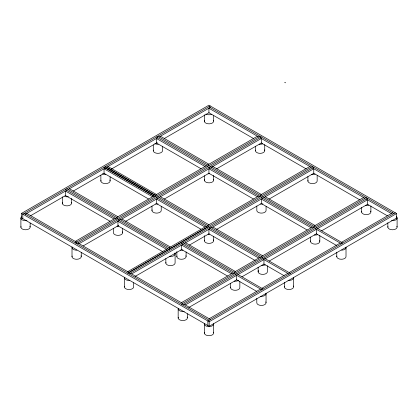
<?xml version="1.0" encoding="UTF-8"?>
<svg xmlns="http://www.w3.org/2000/svg" width="418" height="418" viewBox="0 0 418 418"><rect width="100%" height="100%" fill="white"/><g stroke="black" fill="none" stroke-linecap="round" stroke-linejoin="round"><path stroke-width="0.63" d="M21.506 213.394L208.916 105.2L396.583 213.546L396.583 218.086L209.178 326.286L21.506 217.935L21.506 213.394L209.178 321.745L396.583 213.546M210.223 105.953L22.818 214.152L22.818 218.692M66.828 190.258L25.441 214.152L26.757 213.399L76.562 242.153L75.219 241.416L115.321 218.259M68.134 189.506L105.352 168.015M157.8 137.736L106.663 167.257L155.156 195.253L206.288 165.732M159.112 136.979L210.223 107.468M30.472 215.787L65.71 195.446M73.207 191.115L104.228 173.204M111.183 169.191L157.241 142.601M164.169 138.598L209.099 112.656M285.003 82.304L284.768 82.44L285.421 82.816M116.622 217.501L153.881 196M207.6 164.974L257.404 136.221M75.25 242.91L260.033 136.226M76.562 243.668L261.344 136.984M119.266 220.537L79.154 243.684L77.842 242.926L128.979 272.421L207.621 227.026L156.489 197.51M120.567 219.774L157.821 198.278M159.122 197.515L210.244 168.01M83.109 245.941L118.691 225.396M125.646 221.383L156.682 203.461M164.175 199.135L209.11 173.193M216.571 168.872L261.334 143.029L261.334 138.489L211.534 167.242L212.861 166.5L261.349 194.495M167.754 248.532L127.652 271.684L128.963 272.442M169.065 247.775L206.309 226.274M207.61 225.511L258.732 196.005M260.033 195.243L309.832 166.495M127.673 273.173L312.455 166.489M128.979 273.931L313.766 167.247M131.597 273.931L182.974 244.274M184.281 243.516L210.233 228.536M211.545 227.779L262.656 198.273M263.962 197.515L313.761 168.762L313.761 173.303L268.999 199.146M134.983 276.517L181.84 249.462M189.359 245.126L209.099 233.725M216.597 229.398L261.527 203.461M181.396 302.684L232.774 273.027M234.085 272.27L260.033 257.289M261.344 256.532L312.455 227.021M313.761 226.263L363.566 197.515M181.402 304.2L366.189 197.51M182.703 304.947L367.5 198.268M185.331 304.952L236.703 275.295L236.703 279.835L188.717 307.538M238.014 274.537L263.962 259.557L263.962 264.098L241.959 276.8M265.273 258.799L316.384 229.294L316.384 233.834L269.208 261.072M317.696 228.536L367.495 199.783L367.495 204.324L321.614 230.814M209.183 318.725L260.555 289.063M261.867 288.31L287.814 273.325M289.115 272.567L340.226 243.057M341.537 242.299L392.648 212.793M395.271 212.793L207.866 320.987L207.866 325.528M208.916 106.71L393.96 213.546M258.716 136.979L208.916 108.225L208.916 112.766L253.679 138.609M260.022 137.731L311.144 167.247M312.455 168.005L364.877 198.268M366.178 199.02L391.342 213.546M261.156 142.93L306.091 168.867M313.584 173.193L359.804 199.882M367.297 204.203L387.423 215.829M160.423 136.221L208.911 164.217M265.273 196.758L315.073 225.511M157.79 136.216L208.916 165.727M210.223 166.489L261.344 196M262.65 196.758L315.073 227.021M316.384 227.779L342.859 243.062M156.478 136.973L207.6 166.489M208.911 167.242L260.033 196.758M261.344 197.515L313.766 227.779M315.073 228.536L341.548 243.819M204.982 166.489L156.489 138.494L156.489 143.029L201.032 168.747M257.42 196.763L208.932 168.767L208.932 173.308L253.475 199.025M311.144 227.779L261.344 199.025L261.344 203.566L307.225 230.057M316.201 233.725L336.48 245.434M160.439 196.763L208.932 224.759M212.851 227.021L262.65 255.774M107.975 166.5L156.463 194.495M105.373 166.479L156.489 195.995M157.8 196.753L208.922 226.263M210.233 227.021L262.65 257.289M263.962 258.042L290.437 273.325M155.188 196.758L104.061 167.237L153.845 196.011M208.922 227.779L261.344 258.042M262.65 258.799L289.125 274.083M204.998 227.026L156.51 199.031L156.51 203.571L201.053 229.289M258.721 258.042L208.922 229.294L208.922 233.834L255.367 260.644M152.533 196.768L104.045 168.773L104.045 173.313L148.583 199.025M263.779 263.988L284.057 275.697M185.592 242.759L235.391 271.512M182.969 242.759L235.397 273.027M236.703 273.78L263.173 289.063M181.663 243.516L234.08 273.78M235.391 274.537L261.867 289.82M231.462 273.78L181.663 245.032L181.663 249.572L227.544 276.063M236.52 279.726L256.793 291.435M69.445 188.748L117.933 216.743M121.884 219.022L170.377 247.017M66.823 188.748L117.944 218.259M119.255 219.016L170.377 248.532M65.511 189.506L116.632 219.016M117.944 219.774L169.065 249.29M114.004 219.011L65.511 191.016L65.511 195.556L110.054 221.274M166.442 249.29L117.954 221.294L117.954 225.835L163.062 251.876M130.285 273.173L182.713 303.442M184.014 304.194L210.494 319.483M24.129 213.394L209.178 320.23M397.1 217.862L397.1 226.943M387.847 222.716L387.847 227.251M370.891 205.975L370.891 211.811M361.638 207.579L361.638 212.119M336.762 252.206L336.762 256.746M319.807 235.465L319.807 241.306M317.157 175.602L317.157 180.79A4.635 2.675 0 0 1 312.194 183.612A4.635 2.675 0 0 1 307.993 180.404M310.553 237.074L310.553 241.614M307.904 176.558L307.904 181.099M293.593 286.701L293.593 277.62A4.635 2.675 0 0 1 288.033 280.394M284.344 282.474L284.344 287.014M267.384 265.733L267.384 271.569A4.635 2.675 0 0 1 261.82 274.344A4.635 2.675 0 0 1 258.617 270.524M266.073 206.393L266.073 210.28A4.635 2.675 0 0 1 261.715 213.107A4.635 2.675 0 0 1 256.824 210.594L256.824 206.053M266.047 302.606L266.047 293.525A4.635 2.675 0 0 1 260.482 296.299M264.735 144.685L264.735 150.522M258.131 267.337L258.131 271.878M256.793 298.379L256.793 302.914A4.635 2.675 0 0 0 262.29 305.391A4.635 2.675 0 0 0 265.822 301.921M255.487 146.295L255.487 150.835M239.838 281.638L239.838 287.474A4.635 2.675 0 0 1 234.874 290.296A4.635 2.675 0 0 1 230.673 287.088M230.584 283.242L230.584 287.783M213.624 115.828L213.624 121.016M213.65 175.476L213.65 180.017M213.65 236.656L213.65 240.549M213.624 332.869L213.624 323.793A4.635 2.675 0 0 1 208.66 326.615A4.635 2.675 0 0 1 204.465 323.407M209.178 321.745L209.178 326.286M204.376 114.84L204.376 121.324M204.402 175.79L204.402 180.325M204.402 235.668L204.402 240.857M204.376 324.102L204.376 333.183M187.416 313.845L187.416 317.737M186.104 251.913L186.104 256.453M178.162 308.97L178.162 318.051M176.856 251.573L176.856 256.762M175.095 253.726L175.095 262.807A4.635 2.675 0 0 1 170.131 265.629A4.635 2.675 0 0 1 165.93 262.42M165.847 258.58L165.847 263.115M162.539 146.619L162.539 150.506A4.635 2.675 0 0 1 157.576 153.333A4.635 2.675 0 0 1 153.38 150.125M161.233 206.393L161.233 210.28A4.635 2.675 0 0 1 156.269 213.107A4.635 2.675 0 0 1 152.068 209.893M153.291 144.983L153.291 150.82M151.98 206.053L151.98 210.594M133.682 282.824L133.682 286.717A4.635 2.675 0 0 1 128.718 289.538A4.635 2.675 0 0 1 124.522 286.33M124.433 277.949L124.433 287.025M122.673 228.651L122.673 232.544M113.424 228.312L113.424 232.852A4.635 2.675 0 0 0 118.921 235.324A4.635 2.675 0 0 0 122.448 231.854M110.122 176.882L110.122 180.775M100.869 175.246L100.869 181.083M81.264 252.561L81.264 256.453M72.011 247.681L72.011 256.762M71.562 198.493L71.562 203.033M62.313 196.857L62.313 203.347M30.153 223.05L30.153 226.943M20.9 218.175L20.9 227.251M336.851 256.051A4.635 2.675 0 0 0 341.051 259.259A4.635 2.675 0 0 0 346.015 256.438L346.015 247.357A4.635 2.675 0 0 1 341.658 250.183M396.875 226.258A4.635 2.675 0 0 1 392.742 229.769A4.635 2.675 0 0 1 387.935 226.556M396.348 216.55A4.635 2.675 0 0 1 396.306 219.523A4.635 2.675 0 0 1 391.535 220.636M293.368 286.016A4.635 2.675 0 0 1 289.235 289.528A4.635 2.675 0 0 1 284.433 286.314M213.399 332.185A4.635 2.675 0 0 1 209.266 335.696A4.635 2.675 0 0 1 204.465 332.482M185.879 255.764A4.635 2.675 0 0 1 181.746 259.275A4.635 2.675 0 0 1 176.939 256.067M182.938 250.069A4.635 2.675 0 0 1 180.539 250.147M265.305 264.881A4.635 2.675 0 0 1 261.82 265.263M71.337 202.349A4.635 2.675 0 0 1 67.209 205.86A4.635 2.675 0 0 1 62.402 202.646M68.395 196.648A4.635 2.675 0 0 1 64.858 196.502M174.87 253.042A4.635 2.675 0 0 1 169.53 256.5M238.673 280.326A4.635 2.675 0 0 1 234.273 281.168M319.577 240.616A4.635 2.675 0 0 1 315.449 244.128A4.635 2.675 0 0 1 310.642 240.92M317.727 234.613A4.635 2.675 0 0 1 314.242 235M213.399 120.332A4.635 2.675 0 0 1 209.266 123.843A4.635 2.675 0 0 1 204.465 120.63M211.545 114.328A4.635 2.675 0 0 1 205.917 114.088M315.078 174.097A4.635 2.675 0 0 1 311.593 174.484M118.32 226.29A4.635 2.675 0 0 1 117.113 226.237M129.324 280.462A4.635 2.675 0 0 1 124.522 277.249M370.661 211.127A4.635 2.675 0 0 1 366.534 214.638A4.635 2.675 0 0 1 361.727 211.424M368.812 205.123A4.635 2.675 0 0 1 365.327 205.504M109.892 180.09A4.635 2.675 0 0 1 105.764 183.601A4.635 2.675 0 0 1 100.957 180.388M105.764 174.52A4.635 2.675 0 0 1 102.415 173.846M81.035 255.764A4.635 2.675 0 0 1 76.907 259.275A4.635 2.675 0 0 1 72.1 256.067M76.907 250.199A4.635 2.675 0 0 1 72.1 246.986M213.426 179.332A4.635 2.675 0 0 1 209.293 182.844A4.635 2.675 0 0 1 204.491 179.63M209.293 173.763A4.635 2.675 0 0 1 208.091 173.71M158.061 203.895A4.635 2.675 0 0 1 155.668 203.979M187.186 317.053A4.635 2.675 0 0 1 183.058 320.564A4.635 2.675 0 0 1 178.251 317.351M184.244 311.353A4.635 2.675 0 0 1 178.251 308.275M213.426 239.859A4.635 2.675 0 0 1 209.293 243.375A4.635 2.675 0 0 1 204.491 240.162M209.293 234.294A4.635 2.675 0 0 1 208.091 234.242M29.924 226.258A4.635 2.675 0 0 1 25.796 229.769A4.635 2.675 0 0 1 20.989 226.556M26.982 220.558A4.635 2.675 0 0 1 22.018 219.769A4.635 2.675 0 0 1 21.386 216.817M264.51 149.837A4.635 2.675 0 0 1 260.377 153.349A4.635 2.675 0 0 1 255.576 150.135M262.656 143.834A4.635 2.675 0 0 1 259.176 144.22M262.906 203.895A4.635 2.675 0 0 1 260.508 203.979M158.182 144.257A4.635 2.675 0 0 1 154.832 143.583"/></g></svg>
